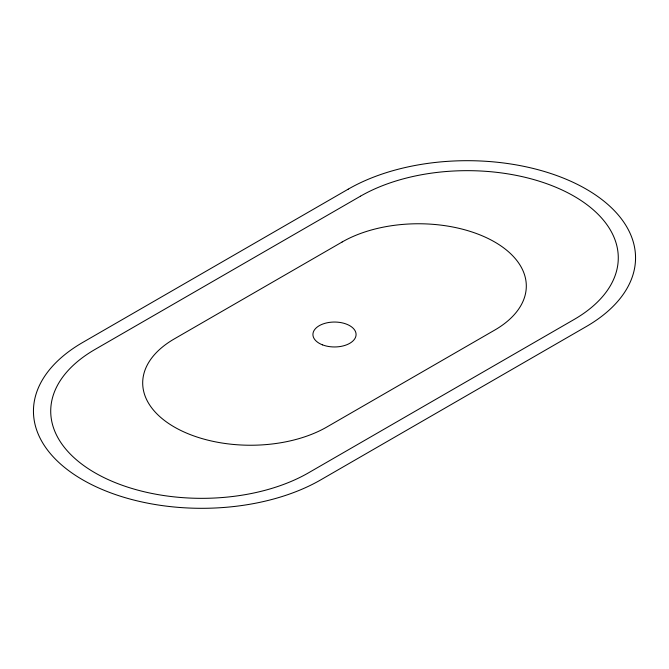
<?xml version="1.0" encoding="UTF-8"?>
<svg xmlns="http://www.w3.org/2000/svg" width="669" height="669" viewBox="0 0 669 669"><rect width="100%" height="100%" fill="white"/><g stroke="black" fill="none" stroke-linecap="round" stroke-linejoin="round"><path stroke-width="1" d="M348.231 189.151L82.747 342.428A168.304 97.172 0 0 0 82.747 479.849A168.304 97.172 0 0 0 320.769 479.849L586.253 326.572A168.304 97.172 0 0 0 586.253 189.151A168.304 97.172 0 0 0 348.231 189.151M360.44 196.201L94.956 349.477A151.043 87.204 0 0 0 94.956 472.799A151.043 87.204 0 0 0 308.56 472.799L574.044 319.523A151.043 87.204 0 0 0 574.044 196.201A151.043 87.204 0 0 0 360.44 196.201M342.127 242.002L174.291 338.907A107.893 62.292 0 0 0 174.291 426.998A107.893 62.292 0 0 0 326.873 426.998L494.709 330.093A107.893 62.292 0 0 0 494.709 242.002A107.893 62.292 0 0 0 342.127 242.002M322.508 344.861A21.575 12.46 0 0 0 356.033 335.311A21.575 12.46 0 0 0 324.958 323.328A21.575 12.46 0 0 0 322.508 344.861"/></g></svg>
